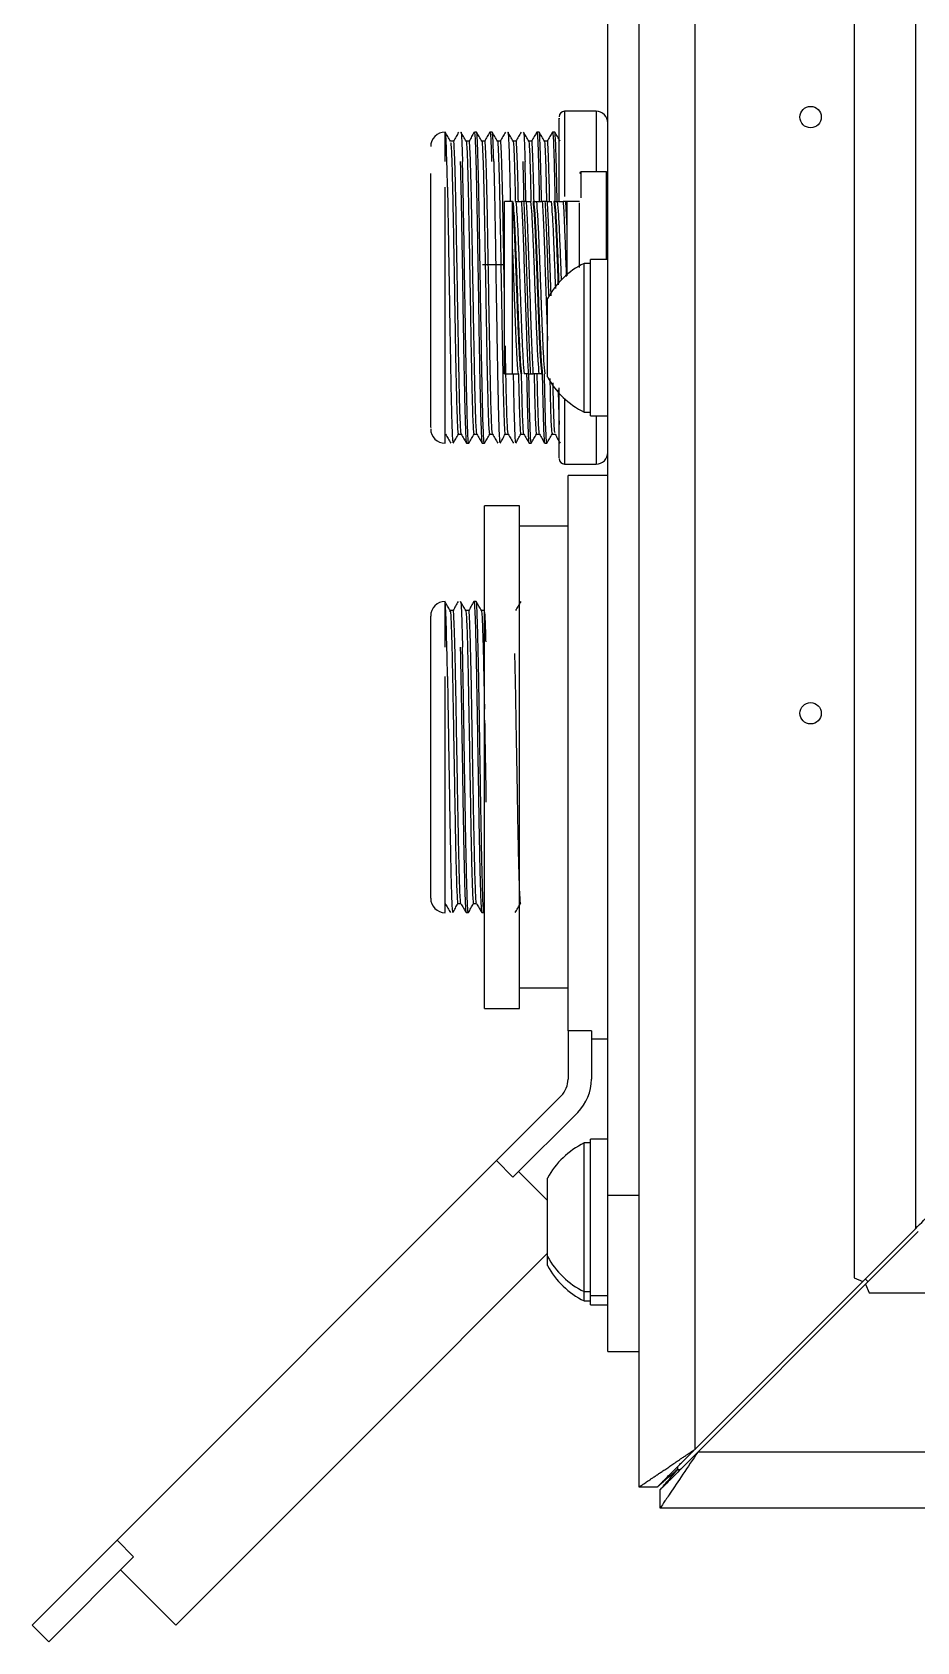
# Model space of a CAD drawing. Header units: millimetres. Extents: x 0 to 279, y 0 to 216.
# Drawn here: x 32.78 to 46.93, y 52.23 to 77.95 of the extents above; entities that cross this region are included whole.
import ezdxf

# ---------------------------------------------------------------- set-up
doc = ezdxf.new("R2010")
doc.units = ezdxf.units.MM

msp = doc.modelspace()

# ---------------------------------------------------------------- linework, layer by layer
at = {"color": 7, "linetype": 'Continuous', "lineweight": 25}
for p, q in [((42.488, 54.7), (42.488, 181.026)), ((43.384, 55.304), (43.384, 180.423)), ((45.93, 177.686), (45.93, 58.041)), ((46.908, 176.899), (46.908, 58.828)), ((41.988, 59.363), (41.988, 129.363)), ((41.801, 76.682), (41.298, 76.682)), ((39.39, 76.349), (39.389, 76.349)), ((39.522, 76.206), (39.473, 76.206)), ((39.772, 76.206), (39.723, 76.206)), ((39.89, 76.349), (39.855, 76.349)), ((40.022, 76.206), (39.973, 76.206)), ((40.14, 76.349), (40.105, 76.349)), ((40.272, 76.206), (40.223, 76.206)), ((40.522, 76.206), (40.473, 76.206)), ((40.772, 76.206), (40.724, 76.206)), ((40.89, 76.349), (40.855, 76.349)), ((41.022, 76.206), (40.973, 76.206)), ((41.14, 76.349), (41.105, 76.349)), ((40.998, 75.762), (41.01, 75.242)), ((41.963, 75.713), (41.563, 75.713)), ((39.389, 71.378), (39.389, 75.47)), ((40.338, 72.488), (40.338, 75.238)), ((40.463, 75.238), (40.338, 75.238)), ((40.463, 72.488), (40.463, 75.238)), ((40.689, 75.238), (40.755, 75.238)), ((40.809, 75.238), (40.793, 75.238)), ((41.023, 75.238), (41.09, 75.238)), ((41.144, 75.238), (41.127, 75.238)), ((41.338, 74.808), (41.318, 75.238)), ((41.538, 75.238), (41.338, 75.238)), ((41.539, 75.242), (41.372, 75.242)), ((39.986, 74.231), (40.338, 74.234)), ((41.713, 74.251), (41.61, 74.251)), ((41.61, 72.863), (41.61, 74.251)), ((41.988, 74.313), (41.713, 74.313)), ((41.713, 71.9), (41.713, 74.313)), ((41.026, 72.958), (41.026, 73.688)), ((41.026, 72.438), (41.026, 72.958)), ((41.61, 71.876), (41.61, 72.863)), ((40.465, 72.489), (40.464, 72.501)), ((40.596, 72.488), (40.613, 72.488)), ((40.717, 72.488), (40.65, 72.488)), ((40.931, 72.488), (40.947, 72.488)), ((41.61, 71.876), (41.713, 71.876)), ((41.713, 71.813), (41.713, 71.9)), ((41.713, 71.813), (41.988, 71.813)), ((39.598, 71.521), (39.647, 71.521)), ((39.848, 71.521), (39.896, 71.521)), ((40.098, 71.521), (40.147, 71.521)), ((40.348, 71.521), (40.397, 71.521)), ((40.598, 71.521), (40.647, 71.521)), ((40.848, 71.521), (40.896, 71.521)), ((41.098, 71.521), (41.147, 71.521)), ((39.73, 71.378), (39.765, 71.378)), ((39.98, 71.378), (40.015, 71.378)), ((40.73, 71.378), (40.765, 71.378)), ((40.98, 71.378), (41.015, 71.378)), ((41.298, 71.045), (41.801, 71.045)), ((41.988, 70.863), (41.353, 70.863)), ((41.353, 61.991), (41.353, 70.863)), ((40.578, 70.38), (40.016, 70.38)), ((40.016, 66.363), (40.016, 70.38)), ((40.578, 66.363), (40.578, 70.38)), ((41.353, 70.051), (40.578, 70.051)), ((41.353, 66.363), (41.353, 70.051)), ((41.353, 69.613), (41.353, 69.613)), ((39.389, 68.828), (39.389, 68.849)), ((39.389, 68.121), (39.389, 68.828)), ((39.516, 68.706), (39.467, 68.706)), ((39.633, 68.842), (39.634, 68.849)), ((39.766, 68.706), (39.717, 68.706)), ((39.884, 68.849), (39.848, 68.849)), ((40.016, 68.706), (39.967, 68.706)), ((39.389, 63.878), (39.389, 67.649)), ((40.016, 62.347), (40.016, 66.363)), ((40.578, 62.347), (40.578, 66.363)), ((41.353, 62.676), (41.353, 66.363)), ((39.509, 63.878), (39.51, 63.885)), ((39.591, 64.021), (39.641, 64.021)), ((39.723, 63.878), (39.759, 63.878)), ((39.841, 64.021), (39.891, 64.021)), ((39.973, 63.878), (40.009, 63.878)), ((40.009, 63.878), (40.011, 63.881)), ((41.353, 63.113), (41.353, 63.113)), ((40.578, 62.676), (41.353, 62.676)), ((40.016, 62.347), (40.578, 62.347)), ((41.728, 61.991), (41.353, 61.991)), ((41.353, 61.991), (41.353, 61.217)), ((41.728, 61.991), (41.728, 61.217)), ((41.728, 61.863), (41.988, 61.863)), ((41.244, 60.952), (40.207, 59.915)), ((40.473, 59.65), (41.509, 60.686)), ((41.713, 60.197), (41.61, 60.197)), ((41.61, 59.01), (41.61, 60.197)), ((41.988, 60.26), (41.713, 60.26)), ((41.713, 57.94), (41.713, 60.26)), ((34.141, 53.849), (40.207, 59.915)), ((40.473, 59.65), (40.207, 59.915)), ((41.026, 59.277), (40.563, 59.74)), ((41.026, 59.01), (41.026, 59.635)), ((41.988, 56.863), (41.988, 59.363)), ((41.988, 59.363), (42.488, 59.363)), ((41.026, 58.385), (41.026, 59.01)), ((41.61, 57.822), (41.61, 59.01)), ((46.065, 57.985), (46.908, 58.828)), ((46.953, 58.783), (46.11, 57.94)), ((38.264, 55.674), (41.026, 58.436)), ((41.026, 58.238), (41.026, 58.385)), ((41.713, 57.76), (41.713, 57.94)), ((46.065, 57.985), (43.384, 55.304)), ((43.429, 55.259), (46.11, 57.94)), ((45.93, 58.041), (46.065, 57.985)), ((46.151, 57.981), (46.106, 58.026)), ((46.11, 57.94), (46.166, 57.805)), ((41.61, 57.822), (41.713, 57.822)), ((41.61, 57.676), (41.61, 57.822)), ((41.61, 57.676), (41.713, 57.676)), ((41.713, 57.76), (41.988, 57.76)), ((41.713, 57.613), (41.713, 57.76)), ((41.713, 57.613), (41.988, 57.613)), ((46.166, 57.805), (140.411, 57.805)), ((41.988, 56.863), (42.488, 56.863)), ((35.082, 52.492), (38.264, 55.674)), ((42.781, 54.7), (42.488, 54.7)), ((42.825, 54.363), (42.825, 54.656)), ((143.751, 54.363), (42.825, 54.363)), ((32.784, 52.492), (34.141, 53.849)), ((34.406, 53.584), (34.141, 53.849)), ((33.05, 52.227), (34.406, 53.584)), ((34.199, 53.376), (35.082, 52.492)), ((32.784, 52.492), (33.05, 52.227))]:
    msp.add_line(p, q, dxfattribs=at)
at = {"color": 8, "linetype": 'Continuous', "lineweight": 25}
for p, q in [((41.298, 76.682), (41.298, 75.319)), ((41.801, 76.682), (41.801, 75.713)), ((39.389, 75.877), (39.389, 76.349)), ((41.563, 75.299), (41.563, 75.713)), ((41.963, 75.713), (41.963, 74.313)), ((41.082, 73.734), (41.078, 73.871)), ((41.298, 72.089), (41.298, 71.045)), ((41.801, 71.813), (41.801, 71.045)), ((142.027, 55.259), (43.429, 55.259)), ((43.104, 55.024), (43.104, 54.979)), ((43.104, 54.979), (43.149, 54.979))]:
    msp.add_line(p, q, dxfattribs=at)
at = {"color": 7, "linetype": 'Continuous', "lineweight": 25}
for centre in [(45.232, 76.588), (45.232, 67.063)]:
    msp.add_circle(centre, 0.171, dxfattribs=at)
for centre, radius, start, end in [((41.298, 76.594), 0.0877, 90, 180), ((41.801, 76.494), 0.188, 360, 90), ((39.389, 76.117), 0.232, 90, 180), ((41.563, 75.688), 0.025, 90, 180), ((41.963, 75.688), 0.025, 0, 90), ((42.19, 73.063), 1.322, 116.0373, 151.7773), ((42.19, 73.063), 1.322, 208.2227, 243.9627), ((39.389, 71.609), 0.232, 180, 270), ((41.298, 71.133), 0.0877, 180, 270), ((41.801, 71.232), 0.188, 270, 0), ((39.389, 68.617), 0.232, 90, 180), ((39.389, 64.109), 0.232, 180, 270), ((40.978, 61.217), 0.375, 315, 0), ((40.978, 61.217), 0.75, 315, 0), ((42.19, 59.01), 1.322, 116.0373, 151.7773), ((42.19, 59.01), 1.322, 208.2227, 243.9627), ((42.19, 58.863), 1.322, 208.2227, 243.9627)]:
    msp.add_arc(centre, radius, start, end, dxfattribs=at)
for points, knots in [([(41.21, 75.242), (41.21, 75.272), (41.21, 75.542), (41.21, 75.938), (41.21, 76.366), (41.21, 76.588), (41.21, 76.568), (41.21, 76.562)], [0, 0, 0, 0, 0.03448, 0.31072, 0.573546, 0.8567, 1, 1, 1, 1]), ([(39.415, 75.877), (39.411, 76.02), (39.403, 76.292), (39.394, 76.324), (39.39, 76.339)], [0, 0, 0, 0, 0.5222578, 1, 1, 1, 1]), ([(39.475, 76.204), (39.461, 76.228), (39.433, 76.276), (39.405, 76.325), (39.391, 76.349)], [0, 0, 0, 0, 0.499995, 1, 1, 1, 1]), ([(39.474, 76.18), (39.477, 76.171), (39.485, 76.15), (39.493, 75.903), (39.498, 75.762)], [0, 0, 0, 0, 0.4298441, 1, 1, 1, 1]), ([(39.604, 76.349), (39.59, 76.325), (39.562, 76.277), (39.534, 76.228), (39.52, 76.204)], [0, 0, 0, 0, 0.500005, 1, 1, 1, 1]), ([(39.547, 75.762), (39.544, 75.862), (39.537, 76.064), (39.529, 76.199), (39.524, 76.191), (39.522, 76.188)], [0, 0, 0, 0, 0.395971, 0.791941, 1, 1, 1, 1]), ([(39.641, 76.346), (39.642, 76.347), (39.644, 76.358), (39.65, 76.289), (39.657, 76.143), (39.663, 75.966), (39.665, 75.877)], [0, 0, 0, 0, 0.011908, 0.341294, 0.670694, 1, 1, 1, 1]), ([(39.725, 76.204), (39.711, 76.228), (39.683, 76.276), (39.655, 76.325), (39.641, 76.349)], [0, 0, 0, 0, 0.4999953, 1, 1, 1, 1]), ([(39.724, 76.204), (39.724, 76.204), (39.727, 76.214), (39.732, 76.15), (39.74, 76.012), (39.745, 75.845), (39.748, 75.762)], [0, 0, 0, 0, 0.008344, 0.338896, 0.669448, 1, 1, 1, 1]), ([(39.854, 76.349), (39.84, 76.325), (39.812, 76.276), (39.784, 76.228), (39.77, 76.204)], [0, 0, 0, 0, 0.500005, 1, 1, 1, 1]), ([(39.797, 75.762), (39.794, 75.845), (39.789, 76.011), (39.781, 76.151), (39.776, 76.215), (39.773, 76.201), (39.772, 76.199)], [0, 0, 0, 0, 0.3136007, 0.6272013, 0.940802, 1, 1, 1, 1]), ([(39.855, 76.342), (39.855, 76.344), (39.858, 76.358), (39.864, 76.291), (39.872, 76.142), (39.877, 75.966), (39.88, 75.877)], [0, 0, 0, 0, 0.059198, 0.372799, 0.686399, 1, 1, 1, 1]), ([(39.915, 75.877), (39.913, 75.966), (39.907, 76.142), (39.9, 76.291), (39.894, 76.358), (39.891, 76.344), (39.89, 76.342)], [0, 0, 0, 0, 0.313601, 0.627201, 0.940802, 1, 1, 1, 1]), ([(39.975, 76.204), (39.961, 76.228), (39.933, 76.276), (39.905, 76.325), (39.891, 76.349)], [0, 0, 0, 0, 0.499996, 1, 1, 1, 1]), ([(39.974, 76.203), (39.974, 76.204), (39.977, 76.214), (39.982, 76.15), (39.99, 76.012), (39.995, 75.845), (39.998, 75.762)], [0, 0, 0, 0, 0.011519, 0.341013, 0.670506, 1, 1, 1, 1]), ([(40.104, 76.349), (40.09, 76.325), (40.062, 76.276), (40.034, 76.228), (40.02, 76.204)], [0, 0, 0, 0, 0.500004, 1, 1, 1, 1]), ([(40.047, 75.762), (40.044, 75.845), (40.039, 76.011), (40.031, 76.151), (40.026, 76.215), (40.023, 76.201), (40.022, 76.199)], [0, 0, 0, 0, 0.313601, 0.627201, 0.940802, 1, 1, 1, 1]), ([(40.105, 76.342), (40.105, 76.344), (40.108, 76.358), (40.114, 76.291), (40.122, 76.142), (40.127, 75.966), (40.13, 75.877)], [0, 0, 0, 0, 0.059198, 0.372799, 0.686399, 1, 1, 1, 1]), ([(40.165, 75.877), (40.163, 75.966), (40.157, 76.142), (40.15, 76.291), (40.144, 76.358), (40.141, 76.344), (40.14, 76.342)], [0, 0, 0, 0, 0.313601, 0.627201, 0.940802, 1, 1, 1, 1]), ([(40.225, 76.204), (40.211, 76.228), (40.183, 76.276), (40.155, 76.325), (40.141, 76.349)], [0, 0, 0, 0, 0.499996, 1, 1, 1, 1]), ([(40.224, 76.203), (40.224, 76.204), (40.227, 76.214), (40.232, 76.15), (40.24, 76.012), (40.245, 75.845), (40.248, 75.762)], [0, 0, 0, 0, 0.013335, 0.3422233, 0.6711117, 1, 1, 1, 1]), ([(40.354, 76.349), (40.34, 76.325), (40.312, 76.277), (40.284, 76.228), (40.27, 76.204)], [0, 0, 0, 0, 0.500004, 1, 1, 1, 1]), ([(40.297, 75.762), (40.294, 75.845), (40.289, 76.011), (40.281, 76.151), (40.276, 76.215), (40.273, 76.201), (40.272, 76.199)], [0, 0, 0, 0, 0.313601, 0.627201, 0.940802, 1, 1, 1, 1]), ([(40.391, 76.346), (40.391, 76.346), (40.394, 76.357), (40.399, 76.289), (40.407, 76.143), (40.413, 75.966), (40.415, 75.877)], [0, 0, 0, 0, 0.014566, 0.343099, 0.671505, 1, 1, 1, 1]), ([(40.475, 76.204), (40.461, 76.228), (40.433, 76.276), (40.405, 76.325), (40.391, 76.349)], [0, 0, 0, 0, 0.499995, 1, 1, 1, 1]), ([(40.474, 76.203), (40.474, 76.204), (40.477, 76.214), (40.482, 76.15), (40.49, 76.012), (40.495, 75.845), (40.498, 75.762)], [0, 0, 0, 0, 0.011072, 0.340714, 0.670357, 1, 1, 1, 1]), ([(40.604, 76.349), (40.59, 76.325), (40.562, 76.277), (40.534, 76.228), (40.52, 76.204)], [0, 0, 0, 0, 0.500005, 1, 1, 1, 1]), ([(40.547, 75.762), (40.544, 75.845), (40.539, 76.011), (40.531, 76.151), (40.526, 76.215), (40.523, 76.201), (40.522, 76.199)], [0, 0, 0, 0, 0.3136007, 0.6272013, 0.940802, 1, 1, 1, 1]), ([(40.641, 76.346), (40.641, 76.346), (40.644, 76.358), (40.65, 76.289), (40.657, 76.143), (40.663, 75.966), (40.665, 75.877)], [0, 0, 0, 0, 0.018827, 0.345898, 0.673003, 1, 1, 1, 1]), ([(40.724, 76.204), (40.711, 76.228), (40.683, 76.277), (40.655, 76.325), (40.641, 76.349)], [0, 0, 0, 0, 0.499995, 1, 1, 1, 1]), ([(40.724, 76.203), (40.724, 76.204), (40.727, 76.214), (40.732, 76.15), (40.74, 76.011), (40.745, 75.845), (40.748, 75.762)], [0, 0, 0, 0, 0.015306, 0.343538, 0.671769, 1, 1, 1, 1]), ([(40.854, 76.349), (40.84, 76.325), (40.812, 76.276), (40.784, 76.228), (40.77, 76.204)], [0, 0, 0, 0, 0.500005, 1, 1, 1, 1]), ([(40.797, 75.762), (40.794, 75.845), (40.789, 76.011), (40.781, 76.151), (40.776, 76.215), (40.773, 76.201), (40.772, 76.199)], [0, 0, 0, 0, 0.3136007, 0.6272013, 0.940802, 1, 1, 1, 1]), ([(40.855, 76.342), (40.855, 76.344), (40.858, 76.358), (40.864, 76.291), (40.872, 76.142), (40.877, 75.966), (40.88, 75.877)], [0, 0, 0, 0, 0.059198, 0.372799, 0.686399, 1, 1, 1, 1]), ([(40.915, 75.877), (40.913, 75.966), (40.907, 76.142), (40.9, 76.291), (40.894, 76.358), (40.891, 76.344), (40.89, 76.342)], [0, 0, 0, 0, 0.313601, 0.627201, 0.940802, 1, 1, 1, 1]), ([(40.975, 76.204), (40.961, 76.228), (40.933, 76.277), (40.905, 76.325), (40.891, 76.349)], [0, 0, 0, 0, 0.499996, 1, 1, 1, 1]), ([(40.974, 76.203), (40.974, 76.204), (40.977, 76.214), (40.982, 76.15), (40.99, 76.012), (40.995, 75.845), (40.998, 75.762)], [0, 0, 0, 0, 0.013726, 0.342484, 0.671242, 1, 1, 1, 1]), ([(41.104, 76.349), (41.09, 76.325), (41.062, 76.276), (41.034, 76.228), (41.02, 76.204)], [0, 0, 0, 0, 0.500005, 1, 1, 1, 1]), ([(41.047, 75.762), (41.044, 75.845), (41.039, 76.011), (41.031, 76.151), (41.026, 76.215), (41.023, 76.201), (41.022, 76.199)], [0, 0, 0, 0, 0.313601, 0.627201, 0.940802, 1, 1, 1, 1]), ([(41.105, 76.342), (41.105, 76.344), (41.108, 76.358), (41.114, 76.291), (41.122, 76.142), (41.127, 75.966), (41.13, 75.877)], [0, 0, 0, 0, 0.059198, 0.372799, 0.686399, 1, 1, 1, 1]), ([(41.165, 75.877), (41.163, 75.966), (41.157, 76.142), (41.15, 76.291), (41.144, 76.358), (41.141, 76.344), (41.14, 76.342)], [0, 0, 0, 0, 0.3136007, 0.6272013, 0.940802, 1, 1, 1, 1]), ([(41.225, 76.204), (41.211, 76.228), (41.183, 76.276), (41.155, 76.325), (41.141, 76.349)], [0, 0, 0, 0, 0.499995, 1, 1, 1, 1]), ([(39.427, 75.468), (39.425, 75.555), (39.421, 75.703), (39.417, 75.825), (39.416, 75.876)], [0, 0, 0, 0, 0.5802322, 1, 1, 1, 1]), ([(39.63, 75.877), (39.632, 75.775), (39.637, 75.569), (39.645, 75.174), (39.653, 74.735), (39.661, 74.26), (39.669, 73.771), (39.676, 73.285), (39.684, 72.821), (39.692, 72.397), (39.7, 72.03), (39.708, 71.733), (39.715, 71.52), (39.723, 71.395), (39.728, 71.388), (39.73, 71.385)], [0, 0, 0, 0, 0.078057, 0.156113, 0.23417, 0.312226, 0.390283, 0.468339, 0.546396, 0.624452, 0.702509, 0.780565, 0.858622, 0.936678, 1, 1, 1, 1]), ([(39.765, 71.385), (39.763, 71.388), (39.758, 71.395), (39.751, 71.52), (39.743, 71.733), (39.736, 72.03), (39.728, 72.397), (39.72, 72.821), (39.712, 73.285), (39.704, 73.771), (39.696, 74.26), (39.689, 74.735), (39.681, 75.174), (39.673, 75.569), (39.668, 75.775), (39.665, 75.877)], [0, 0, 0, 0, 0.063322, 0.141378, 0.219435, 0.297491, 0.375548, 0.453604, 0.531661, 0.609717, 0.687774, 0.76583, 0.843887, 0.921943, 1, 1, 1, 1]), ([(39.88, 75.877), (39.882, 75.775), (39.887, 75.569), (39.895, 75.174), (39.903, 74.735), (39.911, 74.26), (39.919, 73.771), (39.926, 73.285), (39.934, 72.821), (39.942, 72.397), (39.95, 72.03), (39.958, 71.733), (39.965, 71.52), (39.973, 71.395), (39.978, 71.388), (39.98, 71.385)], [0, 0, 0, 0, 0.078057, 0.156113, 0.23417, 0.312226, 0.390283, 0.468339, 0.546396, 0.624452, 0.702509, 0.780565, 0.858622, 0.936678, 1, 1, 1, 1]), ([(40.015, 71.385), (40.013, 71.388), (40.008, 71.395), (40.001, 71.52), (39.993, 71.733), (39.986, 72.03), (39.978, 72.397), (39.97, 72.821), (39.962, 73.285), (39.954, 73.771), (39.946, 74.26), (39.939, 74.735), (39.931, 75.174), (39.923, 75.569), (39.918, 75.775), (39.915, 75.877)], [0, 0, 0, 0, 0.063322, 0.141378, 0.219435, 0.297491, 0.375548, 0.453604, 0.531661, 0.609717, 0.687774, 0.76583, 0.843887, 0.921943, 1, 1, 1, 1]), ([(40.165, 75.877), (40.168, 75.775), (40.173, 75.569), (40.181, 75.174), (40.189, 74.735), (40.196, 74.26), (40.204, 73.771), (40.212, 73.285), (40.22, 72.821), (40.228, 72.397), (40.235, 72.03), (40.243, 71.733), (40.251, 71.52), (40.258, 71.4), (40.262, 71.392), (40.264, 71.389)], [0, 0, 0, 0, 0.078924, 0.157876, 0.236816, 0.315749, 0.394705, 0.47363, 0.552582, 0.631524, 0.710457, 0.789414, 0.86834, 0.947292, 1, 1, 1, 1]), ([(40.415, 75.877), (40.418, 75.776), (40.422, 75.593), (40.427, 75.35), (40.429, 75.242)], [0, 0, 0, 0, 0.5541208, 1, 1, 1, 1]), ([(40.63, 75.877), (40.632, 75.776), (40.637, 75.592), (40.642, 75.35), (40.644, 75.242)], [0, 0, 0, 0, 0.554139, 1, 1, 1, 1]), ([(40.679, 75.242), (40.677, 75.35), (40.673, 75.592), (40.668, 75.776), (40.665, 75.877)], [0, 0, 0, 0, 0.445861, 1, 1, 1, 1]), ([(40.88, 75.877), (40.882, 75.776), (40.887, 75.592), (40.892, 75.35), (40.894, 75.242)], [0, 0, 0, 0, 0.554139, 1, 1, 1, 1]), ([(40.929, 75.242), (40.927, 75.35), (40.923, 75.592), (40.918, 75.776), (40.915, 75.877)], [0, 0, 0, 0, 0.445861, 1, 1, 1, 1]), ([(41.13, 75.877), (41.133, 75.747), (41.138, 75.565), (41.142, 75.313), (41.144, 75.242)], [0, 0, 0, 0, 0.717918, 1, 1, 1, 1]), ([(41.179, 75.242), (41.178, 75.294), (41.174, 75.551), (41.169, 75.733), (41.165, 75.877)], [0, 0, 0, 0, 0.202196, 1, 1, 1, 1]), ([(39.158, 71.636), (39.158, 71.631), (39.158, 71.617), (39.158, 71.822), (39.158, 72.198), (39.158, 72.706), (39.158, 73.312), (39.158, 73.995), (39.158, 74.673), (39.158, 75.27), (39.158, 75.553), (39.158, 75.69)], [0, 0, 0, 0, 0.063288, 0.185773, 0.302744, 0.411317, 0.525431, 0.646647, 0.769777, 0.889136, 1, 1, 1, 1]), ([(39.498, 75.762), (39.5, 75.665), (39.506, 75.471), (39.513, 75.099), (39.521, 74.684), (39.529, 74.237), (39.537, 73.776), (39.545, 73.318), (39.552, 72.881), (39.56, 72.482), (39.568, 72.136), (39.576, 71.855), (39.584, 71.655), (39.591, 71.537), (39.596, 71.531), (39.598, 71.528)], [0, 0, 0, 0, 0.078057, 0.156113, 0.23417, 0.312226, 0.390283, 0.468339, 0.546396, 0.624452, 0.702509, 0.780565, 0.858622, 0.936678, 1, 1, 1, 1]), ([(39.646, 71.532), (39.644, 71.535), (39.64, 71.542), (39.633, 71.655), (39.625, 71.855), (39.617, 72.136), (39.61, 72.482), (39.602, 72.881), (39.594, 73.318), (39.586, 73.776), (39.578, 74.237), (39.57, 74.684), (39.563, 75.099), (39.555, 75.471), (39.55, 75.665), (39.547, 75.762)], [0, 0, 0, 0, 0.052294, 0.131269, 0.210245, 0.28922, 0.368196, 0.447171, 0.526147, 0.605122, 0.684098, 0.763073, 0.842049, 0.921024, 1, 1, 1, 1]), ([(39.748, 75.762), (39.75, 75.665), (39.756, 75.471), (39.763, 75.099), (39.771, 74.684), (39.779, 74.237), (39.787, 73.776), (39.795, 73.318), (39.802, 72.881), (39.81, 72.482), (39.818, 72.136), (39.826, 71.855), (39.834, 71.655), (39.841, 71.537), (39.846, 71.531), (39.848, 71.528)], [0, 0, 0, 0, 0.0780565, 0.156113, 0.2341695, 0.312226, 0.3902825, 0.4683391, 0.5463956, 0.6244521, 0.7025086, 0.7805651, 0.8586216, 0.9366781, 1, 1, 1, 1]), ([(39.896, 71.532), (39.894, 71.534), (39.89, 71.541), (39.883, 71.655), (39.875, 71.855), (39.867, 72.136), (39.86, 72.482), (39.852, 72.881), (39.844, 73.318), (39.836, 73.776), (39.828, 74.237), (39.82, 74.684), (39.813, 75.099), (39.805, 75.471), (39.8, 75.665), (39.797, 75.762)], [0, 0, 0, 0, 0.053272, 0.132166, 0.21106, 0.289954, 0.368848, 0.447742, 0.526636, 0.60553, 0.684424, 0.763318, 0.842212, 0.921106, 1, 1, 1, 1]), ([(39.998, 75.762), (40, 75.665), (40.006, 75.471), (40.013, 75.099), (40.021, 74.684), (40.029, 74.237), (40.037, 73.776), (40.045, 73.318), (40.052, 72.881), (40.06, 72.482), (40.068, 72.136), (40.076, 71.855), (40.084, 71.655), (40.091, 71.537), (40.096, 71.531), (40.098, 71.528)], [0, 0, 0, 0, 0.078057, 0.156113, 0.23417, 0.312226, 0.390283, 0.468339, 0.546396, 0.624452, 0.702509, 0.780565, 0.858622, 0.936678, 1, 1, 1, 1]), ([(40.146, 71.532), (40.144, 71.535), (40.14, 71.542), (40.133, 71.655), (40.125, 71.855), (40.117, 72.136), (40.11, 72.482), (40.102, 72.881), (40.094, 73.318), (40.086, 73.776), (40.078, 74.237), (40.07, 74.684), (40.063, 75.099), (40.055, 75.471), (40.05, 75.665), (40.047, 75.762)], [0, 0, 0, 0, 0.0523746, 0.1313434, 0.2103122, 0.2892809, 0.3682497, 0.4472185, 0.5261873, 0.6051561, 0.6841249, 0.7630936, 0.8420624, 0.9210312, 1, 1, 1, 1]), ([(40.248, 75.762), (40.25, 75.665), (40.256, 75.471), (40.263, 75.099), (40.271, 74.684), (40.279, 74.237), (40.287, 73.776), (40.295, 73.318), (40.302, 72.881), (40.31, 72.482), (40.318, 72.136), (40.326, 71.855), (40.334, 71.655), (40.341, 71.537), (40.346, 71.531), (40.348, 71.528)], [0, 0, 0, 0, 0.078057, 0.156113, 0.23417, 0.312226, 0.390283, 0.468339, 0.546396, 0.624452, 0.702509, 0.780565, 0.858622, 0.936678, 1, 1, 1, 1]), ([(40.338, 73.641), (40.338, 73.686), (40.334, 73.883), (40.328, 74.238), (40.32, 74.684), (40.313, 75.099), (40.305, 75.471), (40.3, 75.665), (40.297, 75.762)], [0, 0, 0, 0, 0.056252, 0.245001, 0.433751, 0.622501, 0.81125, 1, 1, 1, 1]), ([(40.498, 75.762), (40.5, 75.667), (40.504, 75.516), (40.509, 75.316), (40.51, 75.242)], [0, 0, 0, 0, 0.6298589, 1, 1, 1, 1]), ([(40.559, 75.242), (40.558, 75.316), (40.554, 75.516), (40.55, 75.667), (40.547, 75.762)], [0, 0, 0, 0, 0.370141, 1, 1, 1, 1]), ([(40.748, 75.762), (40.75, 75.667), (40.754, 75.516), (40.759, 75.316), (40.76, 75.242)], [0, 0, 0, 0, 0.629859, 1, 1, 1, 1]), ([(40.809, 75.242), (40.808, 75.316), (40.804, 75.516), (40.8, 75.667), (40.797, 75.762)], [0, 0, 0, 0, 0.370141, 1, 1, 1, 1]), ([(41.059, 75.242), (41.059, 75.261), (41.055, 75.474), (41.051, 75.624), (41.047, 75.762)], [0, 0, 0, 0, 0.085729, 1, 1, 1, 1]), ([(39.425, 75.471), (39.427, 75.371), (39.431, 75.143), (39.439, 74.734), (39.446, 74.26), (39.454, 73.771), (39.462, 73.285), (39.47, 72.821), (39.478, 72.397), (39.485, 72.03), (39.493, 71.733), (39.501, 71.52), (39.508, 71.4), (39.512, 71.392), (39.514, 71.389)], [0, 0, 0, 0, 0.067297, 0.15474, 0.242148, 0.329581, 0.41701, 0.504421, 0.591863, 0.679271, 0.766703, 0.854132, 0.941542, 1, 1, 1, 1]), ([(40.519, 75.238), (40.532, 75.238), (40.557, 75.238), (40.589, 75.238), (40.606, 75.238), (40.607, 75.238), (40.607, 75.238), (40.607, 75.238)], [0, 0, 0, 0, 0.498683, 0.966061, 0.990467, 0.999011, 1, 1, 1, 1]), ([(40.519, 75.238), (40.524, 75.176), (40.535, 75.05), (40.552, 74.719), (40.568, 74.314), (40.585, 73.863), (40.601, 73.413), (40.618, 73.008), (40.634, 72.676), (40.645, 72.551), (40.65, 72.488)], [0, 0, 0, 0, 0.1250998, 0.2501777, 0.3748218, 0.5, 0.6251782, 0.7498223, 0.8749002, 1, 1, 1, 1]), ([(40.607, 75.238), (40.612, 75.157), (40.621, 74.996), (40.635, 74.658), (40.649, 74.271), (40.658, 73.994), (40.662, 73.856)], [0, 0, 0, 0, 0.2502971, 0.5001466, 0.7496041, 1, 1, 1, 1]), ([(40.649, 75.238), (40.647, 75.238), (40.641, 75.238), (40.63, 75.238), (40.617, 75.238), (40.611, 75.238), (40.607, 75.238)], [0, 0, 0, 0, 0.118242, 0.241182, 0.534343, 1, 1, 1, 1]), ([(40.756, 72.488), (40.752, 72.57), (40.743, 72.734), (40.73, 73.072), (40.716, 73.454), (40.703, 73.863), (40.69, 74.273), (40.676, 74.655), (40.663, 74.993), (40.654, 75.157), (40.649, 75.238)], [0, 0, 0, 0, 0.125032, 0.25007, 0.374931, 0.5, 0.625069, 0.74993, 0.874968, 1, 1, 1, 1]), ([(40.689, 75.238), (40.687, 75.238), (40.684, 75.238), (40.677, 75.238), (40.67, 75.238), (40.663, 75.238), (40.657, 75.238), (40.652, 75.238), (40.649, 75.238)], [0, 0, 0, 0, 0.288049, 0.540377, 0.670837, 0.786818, 0.894126, 1, 1, 1, 1]), ([(40.743, 73.871), (40.739, 74.008), (40.73, 74.282), (40.716, 74.665), (40.703, 74.999), (40.693, 75.158), (40.689, 75.238)], [0, 0, 0, 0, 0.250379, 0.499831, 0.749698, 1, 1, 1, 1]), ([(40.755, 75.238), (40.761, 75.176), (40.772, 75.05), (40.788, 74.719), (40.805, 74.314), (40.821, 73.863), (40.838, 73.413), (40.854, 73.007), (40.87, 72.676), (40.881, 72.551), (40.887, 72.488)], [0, 0, 0, 0, 0.125099, 0.250175, 0.374819, 0.5, 0.625181, 0.749825, 0.874901, 1, 1, 1, 1]), ([(40.809, 75.238), (40.811, 75.238), (40.813, 75.238), (40.818, 75.238), (40.828, 75.238), (40.842, 75.238), (40.849, 75.238), (40.853, 75.238)], [0, 0, 0, 0, 0.037508, 0.077097, 0.169639, 0.437594, 1, 1, 1, 1]), ([(40.853, 75.238), (40.866, 75.238), (40.891, 75.238), (40.924, 75.238), (40.94, 75.238), (40.941, 75.238), (40.942, 75.238), (40.942, 75.238)], [0, 0, 0, 0, 0.498689, 0.966121, 0.990511, 0.999025, 1, 1, 1, 1]), ([(40.985, 72.488), (40.979, 72.551), (40.968, 72.676), (40.952, 73.007), (40.935, 73.413), (40.919, 73.863), (40.902, 74.314), (40.886, 74.719), (40.87, 75.05), (40.859, 75.176), (40.853, 75.238)], [0, 0, 0, 0, 0.125098, 0.250174, 0.374818, 0.5, 0.625182, 0.749826, 0.874902, 1, 1, 1, 1]), ([(40.942, 75.238), (40.946, 75.157), (40.955, 74.996), (40.969, 74.658), (40.983, 74.271), (40.992, 73.994), (40.997, 73.856)], [0, 0, 0, 0, 0.2502934, 0.5001395, 0.7495981, 1, 1, 1, 1]), ([(40.984, 75.238), (40.981, 75.238), (40.976, 75.238), (40.965, 75.238), (40.951, 75.238), (40.945, 75.238), (40.942, 75.238)], [0, 0, 0, 0, 0.117851, 0.24037, 0.532316, 1, 1, 1, 1]), ([(41.023, 75.238), (41.021, 75.238), (41.018, 75.238), (41.011, 75.238), (41.004, 75.238), (40.998, 75.238), (40.991, 75.238), (40.986, 75.238), (40.984, 75.238)], [0, 0, 0, 0, 0.288044, 0.540367, 0.670829, 0.786812, 0.894121, 1, 1, 1, 1]), ([(41.078, 73.871), (41.073, 74.009), (41.064, 74.282), (41.05, 74.665), (41.037, 74.999), (41.028, 75.158), (41.023, 75.238)], [0, 0, 0, 0, 0.2503848, 0.4998381, 0.7497013, 1, 1, 1, 1]), ([(41.144, 75.238), (41.145, 75.238), (41.147, 75.238), (41.152, 75.238), (41.162, 75.238), (41.176, 75.238), (41.183, 75.238), (41.187, 75.238)], [0, 0, 0, 0, 0.037508, 0.077098, 0.16964, 0.437594, 1, 1, 1, 1]), ([(41.187, 75.238), (41.2, 75.238), (41.225, 75.238), (41.258, 75.238), (41.274, 75.238), (41.276, 75.238), (41.276, 75.238), (41.276, 75.238)], [0, 0, 0, 0, 0.498692, 0.966142, 0.990526, 0.999029, 1, 1, 1, 1]), ([(41.318, 75.238), (41.315, 75.238), (41.31, 75.238), (41.299, 75.238), (41.285, 75.238), (41.279, 75.238), (41.276, 75.238)], [0, 0, 0, 0, 0.118433, 0.241456, 0.534214, 1, 1, 1, 1]), ([(41.338, 75.238), (41.335, 75.238), (41.331, 75.238), (41.323, 75.238), (41.32, 75.238), (41.318, 75.238)], [0, 0, 0, 0, 0.525746, 0.764401, 1, 1, 1, 1]), ([(41.338, 74.808), (41.338, 74.891), (41.338, 75.059), (41.338, 75.178), (41.338, 75.238)], [0, 0, 0, 0, 0.500003, 1, 1, 1, 1]), ([(41.538, 74.187), (41.538, 74.221), (41.538, 74.442), (41.538, 74.82), (41.538, 75.088), (41.538, 75.22)], [0, 0, 0, 0, 0.08616, 0.553594, 1, 1, 1, 1]), ([(41.338, 74.05), (41.338, 74.058), (41.338, 74.171), (41.338, 74.441), (41.338, 74.67), (41.338, 74.808)], [0, 0, 0, 0, 0.02907, 0.418619, 1, 1, 1, 1]), ([(40.464, 74.477), (40.467, 74.383), (40.475, 74.194), (40.486, 73.888), (40.497, 73.584), (40.508, 73.291), (40.519, 73.024), (40.531, 72.795), (40.542, 72.607), (40.549, 72.528), (40.553, 72.488)], [0, 0, 0, 0, 0.12473, 0.249874, 0.375168, 0.500124, 0.624808, 0.749776, 0.874942, 1, 1, 1, 1]), ([(40.662, 73.856), (40.667, 73.718), (40.676, 73.444), (40.69, 73.062), (40.703, 72.728), (40.712, 72.569), (40.717, 72.489)], [0, 0, 0, 0, 0.250378, 0.49983, 0.749697, 1, 1, 1, 1]), ([(40.798, 72.489), (40.794, 72.57), (40.785, 72.731), (40.771, 73.069), (40.757, 73.456), (40.748, 73.733), (40.743, 73.871)], [0, 0, 0, 0, 0.250296, 0.500145, 0.749603, 1, 1, 1, 1]), ([(40.396, 71.532), (40.394, 71.535), (40.39, 71.542), (40.383, 71.655), (40.375, 71.855), (40.367, 72.135), (40.36, 72.484), (40.354, 72.757), (40.351, 72.917), (40.351, 72.932)], [0, 0, 0, 0, 0.114864, 0.288353, 0.461842, 0.63533, 0.808819, 0.982308, 1, 1, 1, 1]), ([(40.338, 72.488), (40.348, 72.488), (40.368, 72.488), (40.432, 72.488), (40.463, 72.488)], [0, 0, 0, 0, 0.496515, 1, 1, 1, 1]), ([(40.464, 72.488), (40.464, 72.488), (40.465, 72.488), (40.466, 72.488), (40.482, 72.488), (40.515, 72.488), (40.54, 72.488), (40.553, 72.488)], [0, 0, 0, 0, 0.001283, 0.010491, 0.035275, 0.501514, 1, 1, 1, 1]), ([(40.476, 72.484), (40.477, 72.458), (40.48, 72.291), (40.485, 72.033), (40.493, 71.732), (40.501, 71.52), (40.508, 71.4), (40.512, 71.393), (40.514, 71.39)], [0, 0, 0, 0, 0.038057, 0.244182, 0.450353, 0.656529, 0.86265, 1, 1, 1, 1]), ([(40.56, 72.484), (40.563, 72.367), (40.568, 72.132), (40.576, 71.856), (40.584, 71.655), (40.591, 71.537), (40.596, 71.531), (40.598, 71.528)], [0, 0, 0, 0, 0.204894, 0.413516, 0.622138, 0.83076, 1, 1, 1, 1]), ([(40.646, 71.532), (40.644, 71.535), (40.64, 71.542), (40.633, 71.655), (40.625, 71.856), (40.617, 72.132), (40.612, 72.367), (40.61, 72.484)], [0, 0, 0, 0, 0.14315, 0.358324, 0.573497, 0.788671, 1, 1, 1, 1]), ([(40.691, 72.484), (40.691, 72.458), (40.694, 72.291), (40.7, 72.033), (40.708, 71.732), (40.715, 71.52), (40.723, 71.395), (40.728, 71.388), (40.73, 71.385)], [0, 0, 0, 0, 0.036918, 0.237091, 0.437265, 0.637439, 0.837613, 1, 1, 1, 1]), ([(40.717, 72.488), (40.719, 72.488), (40.722, 72.488), (40.732, 72.488), (40.742, 72.488), (40.75, 72.488), (40.754, 72.488), (40.756, 72.488)], [0, 0, 0, 0, 0.323467, 0.598222, 0.811059, 0.906135, 1, 1, 1, 1]), ([(40.765, 71.385), (40.763, 71.388), (40.758, 71.395), (40.751, 71.52), (40.743, 71.732), (40.736, 72.033), (40.73, 72.291), (40.727, 72.458), (40.726, 72.484)], [0, 0, 0, 0, 0.162387, 0.362561, 0.562735, 0.762909, 0.963082, 1, 1, 1, 1]), ([(40.756, 72.488), (40.758, 72.488), (40.762, 72.488), (40.77, 72.488), (40.78, 72.488), (40.792, 72.488), (40.796, 72.488), (40.798, 72.488)], [0, 0, 0, 0, 0.083657, 0.169241, 0.359599, 0.656358, 1, 1, 1, 1]), ([(40.887, 72.488), (40.874, 72.488), (40.849, 72.488), (40.816, 72.488), (40.8, 72.488), (40.799, 72.488), (40.798, 72.488), (40.798, 72.488)], [0, 0, 0, 0, 0.498685, 0.966091, 0.99049, 0.999018, 1, 1, 1, 1]), ([(40.81, 72.484), (40.813, 72.367), (40.818, 72.132), (40.826, 71.856), (40.834, 71.655), (40.841, 71.537), (40.846, 71.531), (40.848, 71.528)], [0, 0, 0, 0, 0.204894, 0.413516, 0.622138, 0.83076, 1, 1, 1, 1]), ([(40.896, 71.532), (40.894, 71.535), (40.89, 71.542), (40.883, 71.655), (40.875, 71.856), (40.867, 72.132), (40.862, 72.367), (40.86, 72.484)], [0, 0, 0, 0, 0.140785, 0.356552, 0.57232, 0.788087, 1, 1, 1, 1]), ([(40.931, 72.488), (40.929, 72.488), (40.927, 72.488), (40.922, 72.488), (40.912, 72.488), (40.898, 72.488), (40.891, 72.488), (40.887, 72.488)], [0, 0, 0, 0, 0.037508, 0.077097, 0.169639, 0.437594, 1, 1, 1, 1]), ([(40.941, 72.484), (40.941, 72.458), (40.944, 72.291), (40.95, 72.033), (40.958, 71.732), (40.965, 71.52), (40.973, 71.395), (40.978, 71.388), (40.98, 71.385)], [0, 0, 0, 0, 0.036918, 0.237091, 0.437265, 0.637439, 0.837613, 1, 1, 1, 1]), ([(41.015, 71.385), (41.013, 71.388), (41.008, 71.395), (41.001, 71.52), (40.993, 71.732), (40.986, 72.033), (40.98, 72.291), (40.977, 72.458), (40.976, 72.484)], [0, 0, 0, 0, 0.162387, 0.362561, 0.562735, 0.762909, 0.963082, 1, 1, 1, 1]), ([(41.062, 72.411), (41.065, 72.292), (41.072, 71.945), (41.084, 71.601), (41.093, 71.555), (41.098, 71.532)], [0, 0, 0, 0, 0.215034, 0.623928, 1, 1, 1, 1]), ([(41.146, 71.542), (41.143, 71.547), (41.137, 71.559), (41.127, 71.805), (41.118, 72.082), (41.114, 72.304), (41.113, 72.342)], [0, 0, 0, 0, 0.238005, 0.582824, 0.927643, 1, 1, 1, 1]), ([(41.196, 72.229), (41.197, 72.165), (41.202, 71.935), (41.207, 71.786), (41.21, 71.678)], [0, 0, 0, 0, 0.279611, 1, 1, 1, 1]), ([(41.21, 71.143), (41.21, 71.146), (41.21, 71.151), (41.21, 71.296), (41.21, 71.542), (41.21, 71.866), (41.21, 72.133), (41.21, 72.263)], [0, 0, 0, 0, 0.168599, 0.387023, 0.600908, 0.806257, 1, 1, 1, 1]), ([(39.395, 71.523), (39.409, 71.499), (39.437, 71.451), (39.465, 71.402), (39.479, 71.378)], [0, 0, 0, 0, 0.499995, 1, 1, 1, 1]), ([(39.516, 71.378), (39.53, 71.402), (39.558, 71.45), (39.586, 71.499), (39.6, 71.523)], [0, 0, 0, 0, 0.500004, 1, 1, 1, 1]), ([(39.645, 71.523), (39.659, 71.499), (39.687, 71.45), (39.715, 71.402), (39.729, 71.378)], [0, 0, 0, 0, 0.4999959, 1, 1, 1, 1]), ([(39.766, 71.378), (39.78, 71.402), (39.808, 71.451), (39.836, 71.499), (39.85, 71.523)], [0, 0, 0, 0, 0.5000046, 1, 1, 1, 1]), ([(39.895, 71.523), (39.909, 71.498), (39.937, 71.45), (39.965, 71.402), (39.979, 71.378)], [0, 0, 0, 0, 0.499996, 1, 1, 1, 1]), ([(40.016, 71.378), (40.03, 71.402), (40.058, 71.45), (40.086, 71.499), (40.1, 71.523)], [0, 0, 0, 0, 0.500005, 1, 1, 1, 1]), ([(40.145, 71.523), (40.159, 71.499), (40.187, 71.45), (40.215, 71.402), (40.229, 71.378)], [0, 0, 0, 0, 0.499995, 1, 1, 1, 1]), ([(40.266, 71.378), (40.28, 71.402), (40.308, 71.45), (40.336, 71.498), (40.35, 71.523)], [0, 0, 0, 0, 0.500005, 1, 1, 1, 1]), ([(40.395, 71.523), (40.409, 71.499), (40.437, 71.451), (40.465, 71.402), (40.479, 71.378)], [0, 0, 0, 0, 0.499996, 1, 1, 1, 1]), ([(40.516, 71.378), (40.53, 71.402), (40.558, 71.45), (40.586, 71.499), (40.6, 71.523)], [0, 0, 0, 0, 0.500004, 1, 1, 1, 1]), ([(40.645, 71.523), (40.659, 71.499), (40.687, 71.45), (40.715, 71.402), (40.729, 71.378)], [0, 0, 0, 0, 0.4999956, 1, 1, 1, 1]), ([(40.766, 71.378), (40.78, 71.402), (40.808, 71.451), (40.836, 71.499), (40.85, 71.523)], [0, 0, 0, 0, 0.500005, 1, 1, 1, 1]), ([(40.895, 71.523), (40.909, 71.499), (40.937, 71.45), (40.965, 71.402), (40.979, 71.378)], [0, 0, 0, 0, 0.4999954, 1, 1, 1, 1]), ([(41.016, 71.378), (41.03, 71.402), (41.058, 71.45), (41.086, 71.498), (41.099, 71.523)], [0, 0, 0, 0, 0.500005, 1, 1, 1, 1]), ([(41.145, 71.523), (41.159, 71.499), (41.187, 71.45), (41.215, 71.402), (41.229, 71.378)], [0, 0, 0, 0, 0.499995, 1, 1, 1, 1]), ([(39.468, 68.704), (39.454, 68.728), (39.426, 68.776), (39.399, 68.825), (39.385, 68.849)], [0, 0, 0, 0, 0.499995, 1, 1, 1, 1]), ([(39.468, 68.682), (39.469, 68.687), (39.474, 68.717), (39.484, 68.515), (39.493, 68.185), (39.498, 68.02)], [0, 0, 0, 0, 0.0943207, 0.5471603, 1, 1, 1, 1]), ([(39.598, 68.849), (39.584, 68.825), (39.556, 68.776), (39.528, 68.728), (39.514, 68.704)], [0, 0, 0, 0, 0.500005, 1, 1, 1, 1]), ([(39.547, 68.02), (39.544, 68.148), (39.537, 68.403), (39.527, 68.622), (39.52, 68.721), (39.516, 68.699), (39.516, 68.696)], [0, 0, 0, 0, 0.315751, 0.631501, 0.947252, 1, 1, 1, 1]), ([(39.718, 68.704), (39.704, 68.728), (39.676, 68.776), (39.648, 68.825), (39.634, 68.849)], [0, 0, 0, 0, 0.499996, 1, 1, 1, 1]), ([(39.635, 68.842), (39.637, 68.834), (39.642, 68.816), (39.65, 68.672), (39.657, 68.447), (39.663, 68.23), (39.665, 68.121)], [0, 0, 0, 0, 0.222495, 0.48168, 0.740877, 1, 1, 1, 1]), ([(39.718, 68.699), (39.72, 68.692), (39.725, 68.675), (39.732, 68.539), (39.74, 68.327), (39.745, 68.122), (39.748, 68.02)], [0, 0, 0, 0, 0.2216768, 0.4811179, 0.7405589, 1, 1, 1, 1]), ([(39.848, 68.849), (39.834, 68.825), (39.806, 68.777), (39.779, 68.729), (39.765, 68.706)], [0, 0, 0, 0, 0.507317, 1, 1, 1, 1]), ([(39.847, 68.842), (39.848, 68.845), (39.851, 68.865), (39.856, 68.811), (39.864, 68.675), (39.872, 68.446), (39.877, 68.229), (39.88, 68.121)], [0, 0, 0, 0, 0.033488, 0.275116, 0.516744, 0.758372, 1, 1, 1, 1]), ([(39.968, 68.704), (39.954, 68.728), (39.926, 68.776), (39.898, 68.825), (39.884, 68.849)], [0, 0, 0, 0, 0.499996, 1, 1, 1, 1]), ([(39.968, 68.699), (39.97, 68.692), (39.975, 68.675), (39.982, 68.539), (39.99, 68.327), (39.995, 68.122), (39.998, 68.02)], [0, 0, 0, 0, 0.2217131, 0.4811421, 0.740571, 1, 1, 1, 1]), ([(40.042, 68.205), (40.041, 68.241), (40.038, 68.378), (40.031, 68.538), (40.024, 68.681), (40.018, 68.697), (40.016, 68.706)], [0, 0, 0, 0, 0.108638, 0.405758, 0.702879, 1, 1, 1, 1]), ([(40.598, 68.849), (40.584, 68.825), (40.556, 68.777), (40.529, 68.729), (40.515, 68.706)], [0, 0, 0, 0, 0.507625, 1, 1, 1, 1]), ([(39.158, 67.957), (39.158, 68.136), (39.158, 68.41), (39.158, 68.589), (39.158, 68.608), (39.158, 68.617)], [0, 0, 0, 0, 0.478914, 0.736721, 1, 1, 1, 1]), ([(39.158, 64.109), (39.158, 64.13), (39.158, 64.171), (39.158, 64.475), (39.158, 64.908), (39.158, 65.467), (39.158, 66.131), (39.158, 66.824), (39.158, 67.465), (39.158, 67.797), (39.158, 67.957)], [0, 0, 0, 0, 0.130761, 0.255634, 0.371543, 0.493367, 0.622773, 0.754222, 0.881646, 1, 1, 1, 1]), ([(39.427, 67.648), (39.425, 67.745), (39.421, 67.913), (39.417, 68.059), (39.416, 68.12)], [0, 0, 0, 0, 0.580232, 1, 1, 1, 1]), ([(39.64, 64.027), (39.637, 64.035), (39.633, 64.052), (39.625, 64.187), (39.617, 64.403), (39.61, 64.696), (39.602, 65.054), (39.594, 65.461), (39.586, 65.903), (39.578, 66.363), (39.57, 66.824), (39.563, 67.265), (39.555, 67.676), (39.55, 67.905), (39.547, 68.02)], [0, 0, 0, 0, 0.072905, 0.157186, 0.241467, 0.325749, 0.41003, 0.494312, 0.578593, 0.662874, 0.747156, 0.831437, 0.915719, 1, 1, 1, 1]), ([(39.76, 63.885), (39.76, 63.882), (39.757, 63.862), (39.751, 63.916), (39.743, 64.051), (39.736, 64.284), (39.728, 64.594), (39.72, 64.974), (39.712, 65.406), (39.704, 65.875), (39.696, 66.363), (39.689, 66.852), (39.681, 67.32), (39.673, 67.756), (39.668, 67.999), (39.665, 68.121)], [0, 0, 0, 0, 0.012359, 0.094662, 0.176966, 0.259269, 0.341573, 0.423876, 0.506179, 0.588483, 0.670786, 0.75309, 0.835393, 0.917697, 1, 1, 1, 1]), ([(39.89, 64.027), (39.887, 64.035), (39.883, 64.052), (39.875, 64.187), (39.867, 64.403), (39.86, 64.696), (39.852, 65.054), (39.844, 65.461), (39.836, 65.903), (39.828, 66.363), (39.82, 66.824), (39.813, 67.265), (39.805, 67.676), (39.8, 67.905), (39.797, 68.02)], [0, 0, 0, 0, 0.071888, 0.156262, 0.240636, 0.32501, 0.409383, 0.493757, 0.578131, 0.662505, 0.746879, 0.831252, 0.915626, 1, 1, 1, 1]), ([(40.01, 63.884), (40.01, 63.882), (40.007, 63.862), (40.001, 63.916), (39.993, 64.051), (39.986, 64.284), (39.978, 64.594), (39.97, 64.974), (39.962, 65.406), (39.954, 65.875), (39.946, 66.363), (39.939, 66.852), (39.931, 67.32), (39.923, 67.756), (39.918, 67.999), (39.915, 68.121)], [0, 0, 0, 0, 0.011235, 0.093633, 0.17603, 0.258427, 0.340824, 0.423221, 0.505618, 0.588015, 0.670412, 0.752809, 0.835206, 0.917603, 1, 1, 1, 1]), ([(39.998, 68.02), (40, 67.905), (40.006, 67.675), (40.012, 67.364), (40.015, 67.173), (40.016, 67.13)], [0, 0, 0, 0, 0.435582, 0.871165, 1, 1, 1, 1]), ([(39.425, 67.649), (39.427, 67.539), (39.431, 67.286), (39.439, 66.851), (39.446, 66.364), (39.454, 65.875), (39.462, 65.406), (39.47, 64.974), (39.478, 64.595), (39.485, 64.283), (39.493, 64.054), (39.501, 63.911), (39.506, 63.893), (39.508, 63.885)], [0, 0, 0, 0, 0.072429, 0.16654, 0.260613, 0.354715, 0.44881, 0.542887, 0.636997, 0.731071, 0.82517, 0.919266, 1, 1, 1, 1]), ([(40.019, 66.955), (40.02, 66.91), (40.023, 66.72), (40.029, 66.363), (40.036, 65.962), (40.04, 65.73), (40.041, 65.642)], [0, 0, 0, 0, 0.10509, 0.449114, 0.793139, 1, 1, 1, 1]), ([(39.389, 64.023), (39.403, 63.999), (39.431, 63.95), (39.459, 63.902), (39.473, 63.878)], [0, 0, 0, 0, 0.499996, 1, 1, 1, 1]), ([(39.509, 63.878), (39.523, 63.902), (39.551, 63.95), (39.578, 63.997), (39.592, 64.021)], [0, 0, 0, 0, 0.507586, 1, 1, 1, 1]), ([(39.639, 64.023), (39.653, 63.998), (39.681, 63.95), (39.709, 63.902), (39.723, 63.878)], [0, 0, 0, 0, 0.499995, 1, 1, 1, 1]), ([(39.76, 63.878), (39.773, 63.902), (39.801, 63.95), (39.829, 63.997), (39.842, 64.021)], [0, 0, 0, 0, 0.507026, 1, 1, 1, 1]), ([(39.889, 64.023), (39.903, 63.999), (39.931, 63.95), (39.959, 63.902), (39.973, 63.878)], [0, 0, 0, 0, 0.499995, 1, 1, 1, 1]), ([(40.509, 63.878), (40.523, 63.902), (40.551, 63.95), (40.578, 63.997), (40.592, 64.021)], [0, 0, 0, 0, 0.507462, 1, 1, 1, 1]), ([(46.908, 58.828), (46.998, 58.918), (47.15, 59.07), (47.327, 59.247), (47.429, 59.349), (47.479, 59.399), (47.484, 59.404), (47.486, 59.406)], [0, 0, 0, 0, 0.346438, 0.581441, 0.759023, 0.899724, 1, 1, 1, 1]), ([(42.488, 54.7), (42.49, 54.702), (42.493, 54.703), (42.512, 54.716), (42.535, 54.732), (42.567, 54.753), (42.594, 54.772), (42.626, 54.793), (42.66, 54.816), (42.7, 54.843), (42.744, 54.872), (42.792, 54.905), (42.844, 54.94), (42.901, 54.978), (42.963, 55.02), (43.03, 55.065), (43.099, 55.112), (43.164, 55.156), (43.223, 55.196), (43.276, 55.231), (43.33, 55.267), (43.366, 55.292), (43.384, 55.304)], [0, 0, 0, 0, 0.081389, 0.122113, 0.20448, 0.24647, 0.288382, 0.33054, 0.373052, 0.416031, 0.46348, 0.511193, 0.559667, 0.60838, 0.664044, 0.72011, 0.776689, 0.83366, 0.875035, 0.916516, 0.958153, 1, 1, 1, 1]), ([(42.781, 54.7), (42.781, 54.701), (42.781, 54.701), (42.786, 54.706), (42.799, 54.718), (42.819, 54.738), (42.84, 54.76), (42.861, 54.78), (42.884, 54.803), (42.915, 54.835), (42.961, 54.881), (43.015, 54.935), (43.063, 54.983), (43.102, 55.022), (43.142, 55.062), (43.183, 55.103), (43.219, 55.139), (43.251, 55.171), (43.283, 55.203), (43.316, 55.236), (43.35, 55.27), (43.372, 55.292), (43.384, 55.304)], [0, 0, 0, 0, 0.0343, 0.068895, 0.134254, 0.200956, 0.242515, 0.284398, 0.327179, 0.370223, 0.445037, 0.542937, 0.60182, 0.640416, 0.698726, 0.757274, 0.796646, 0.836431, 0.876407, 0.916443, 0.958188, 1, 1, 1, 1]), ([(43.429, 55.259), (43.348, 55.139), (43.187, 54.9), (42.995, 54.615), (42.872, 54.433), (42.829, 54.368), (42.826, 54.364), (42.825, 54.363)], [0, 0, 0, 0, 0.279197, 0.555941, 0.748063, 0.941146, 1, 1, 1, 1]), ([(43.429, 55.259), (43.336, 55.166), (43.178, 55.008), (42.992, 54.822), (42.885, 54.715), (42.833, 54.663), (42.828, 54.658), (42.825, 54.656)], [0, 0, 0, 0, 0.341837, 0.581077, 0.758055, 0.898982, 1, 1, 1, 1]), ([(43.104, 54.979), (43.094, 54.971), (43.074, 54.953), (43.043, 54.926), (43.012, 54.9), (42.983, 54.875), (42.955, 54.851), (42.93, 54.829), (42.905, 54.807), (42.883, 54.788), (42.864, 54.772), (42.848, 54.758), (42.833, 54.746), (42.82, 54.735), (42.81, 54.726), (42.802, 54.718), (42.794, 54.712), (42.789, 54.708), (42.785, 54.704), (42.782, 54.702), (42.781, 54.701), (42.781, 54.7), (42.781, 54.7)], [0, 0, 0, 0, 0.068344, 0.137047, 0.206908, 0.277188, 0.339042, 0.401241, 0.464636, 0.528506, 0.575735, 0.623221, 0.671606, 0.720351, 0.758934, 0.797748, 0.837349, 0.877253, 0.907538, 0.937976, 0.968902, 1, 1, 1, 1]), ([(42.825, 54.656), (42.826, 54.656), (42.828, 54.658), (42.845, 54.678), (42.886, 54.726), (42.958, 54.81), (43.037, 54.902), (43.089, 54.962), (43.104, 54.979)], [0, 0, 0, 0, 0.07516, 0.22123, 0.371667, 0.595894, 0.883176, 1, 1, 1, 1])]:
    msp.add_open_spline(points, degree=3, knots=knots, dxfattribs=at)
for points in [[(40.463, 75.2), (40.469, 75.135), (40.48, 75.004), (40.497, 74.662), (40.513, 74.252), (40.53, 73.802), (40.546, 73.359), (40.563, 72.966), (40.58, 72.651), (40.591, 72.543), (40.596, 72.488)], [(40.613, 72.488), (40.607, 72.545), (40.595, 72.658), (40.578, 72.989), (40.561, 73.401), (40.544, 73.863), (40.527, 74.326), (40.51, 74.737), (40.492, 75.069), (40.481, 75.182), (40.475, 75.238)], [(40.793, 75.238), (40.799, 75.182), (40.81, 75.069), (40.828, 74.737), (40.845, 74.326), (40.862, 73.863), (40.879, 73.401), (40.896, 72.989), (40.913, 72.658), (40.925, 72.545), (40.931, 72.488)], [(40.947, 72.488), (40.941, 72.545), (40.93, 72.658), (40.912, 72.989), (40.895, 73.401), (40.878, 73.863), (40.861, 74.326), (40.844, 74.737), (40.827, 75.069), (40.815, 75.182), (40.809, 75.238)], [(39.415, 68.121), (39.411, 68.298), (39.402, 68.652), (39.394, 68.769), (39.389, 68.828)], [(39.797, 68.02), (39.794, 68.122), (39.789, 68.327), (39.781, 68.54), (39.774, 68.68), (39.768, 68.697), (39.766, 68.706)], [(39.915, 68.121), (39.913, 68.229), (39.907, 68.447), (39.9, 68.673), (39.892, 68.821), (39.887, 68.84), (39.884, 68.849)], [(39.498, 68.02), (39.5, 67.905), (39.506, 67.676), (39.513, 67.265), (39.521, 66.824), (39.529, 66.363), (39.537, 65.903), (39.545, 65.461), (39.552, 65.054), (39.56, 64.696), (39.568, 64.403), (39.576, 64.186), (39.584, 64.047), (39.589, 64.03), (39.591, 64.021)], [(39.63, 68.121), (39.632, 67.999), (39.637, 67.756), (39.645, 67.32), (39.653, 66.852), (39.661, 66.363), (39.669, 65.875), (39.676, 65.406), (39.684, 64.974), (39.692, 64.595), (39.7, 64.283), (39.708, 64.053), (39.715, 63.906), (39.721, 63.887), (39.723, 63.878)], [(39.748, 68.02), (39.75, 67.905), (39.756, 67.676), (39.763, 67.265), (39.771, 66.824), (39.779, 66.363), (39.787, 65.903), (39.795, 65.461), (39.802, 65.054), (39.81, 64.696), (39.818, 64.403), (39.826, 64.186), (39.834, 64.047), (39.839, 64.03), (39.841, 64.021)], [(39.88, 68.121), (39.882, 67.999), (39.887, 67.756), (39.895, 67.32), (39.903, 66.852), (39.911, 66.363), (39.919, 65.875), (39.926, 65.406), (39.934, 64.974), (39.942, 64.595), (39.95, 64.283), (39.958, 64.053), (39.965, 63.906), (39.971, 63.887), (39.973, 63.878)], [(40.498, 68.02), (40.5, 67.905), (40.506, 67.676), (40.513, 67.265), (40.521, 66.824), (40.529, 66.363), (40.537, 65.903), (40.545, 65.461), (40.552, 65.054), (40.56, 64.696), (40.568, 64.403), (40.576, 64.186), (40.584, 64.047), (40.589, 64.03), (40.591, 64.021)]]:
    msp.add_open_spline(points, degree=3, dxfattribs=at)
at = {"color": 8, "linetype": 'Continuous', "lineweight": 25}
for points, knots in [([(40.984, 75.238), (40.988, 75.157), (40.997, 74.993), (41.01, 74.655), (41.024, 74.273), (41.034, 73.956), (41.04, 73.779), (41.041, 73.737)], [0, 0, 0, 0, 0.2319864, 0.4639812, 0.6956504, 0.9277088, 1, 1, 1, 1]), ([(41.156, 73.85), (41.156, 73.854), (41.15, 74.007), (41.139, 74.315), (41.122, 74.719), (41.106, 75.05), (41.095, 75.176), (41.09, 75.238)], [0, 0, 0, 0, 0.007694, 0.256137, 0.503508, 0.751731, 1, 1, 1, 1]), ([(41.127, 75.238), (41.133, 75.182), (41.145, 75.069), (41.162, 74.737), (41.178, 74.34), (41.189, 74.048), (41.194, 73.91)], [0, 0, 0, 0, 0.256549, 0.513098, 0.769648, 1, 1, 1, 1]), ([(41.21, 73.934), (41.205, 74.064), (41.194, 74.348), (41.178, 74.737), (41.161, 75.069), (41.149, 75.182), (41.144, 75.238)], [0, 0, 0, 0, 0.219731, 0.479821, 0.73991, 1, 1, 1, 1]), ([(41.248, 73.988), (41.245, 74.096), (41.235, 74.353), (41.22, 74.719), (41.204, 75.05), (41.193, 75.176), (41.187, 75.238)], [0, 0, 0, 0, 0.193713, 0.461843, 0.730897, 1, 1, 1, 1]), ([(41.276, 75.238), (41.281, 75.145), (41.291, 74.959), (41.307, 74.558), (41.318, 74.237), (41.324, 74.06), (41.325, 74.04)], [0, 0, 0, 0, 0.320265, 0.639745, 0.959308, 1, 1, 1, 1]), ([(40.997, 73.856), (41.001, 73.72), (41.01, 73.448), (41.02, 73.161), (41.025, 73.037), (41.026, 73.021)], [0, 0, 0, 0, 0.465862, 0.929992, 1, 1, 1, 1])]:
    msp.add_open_spline(points, degree=3, knots=knots, dxfattribs=at)

doc.saveas('drawing.dxf')
